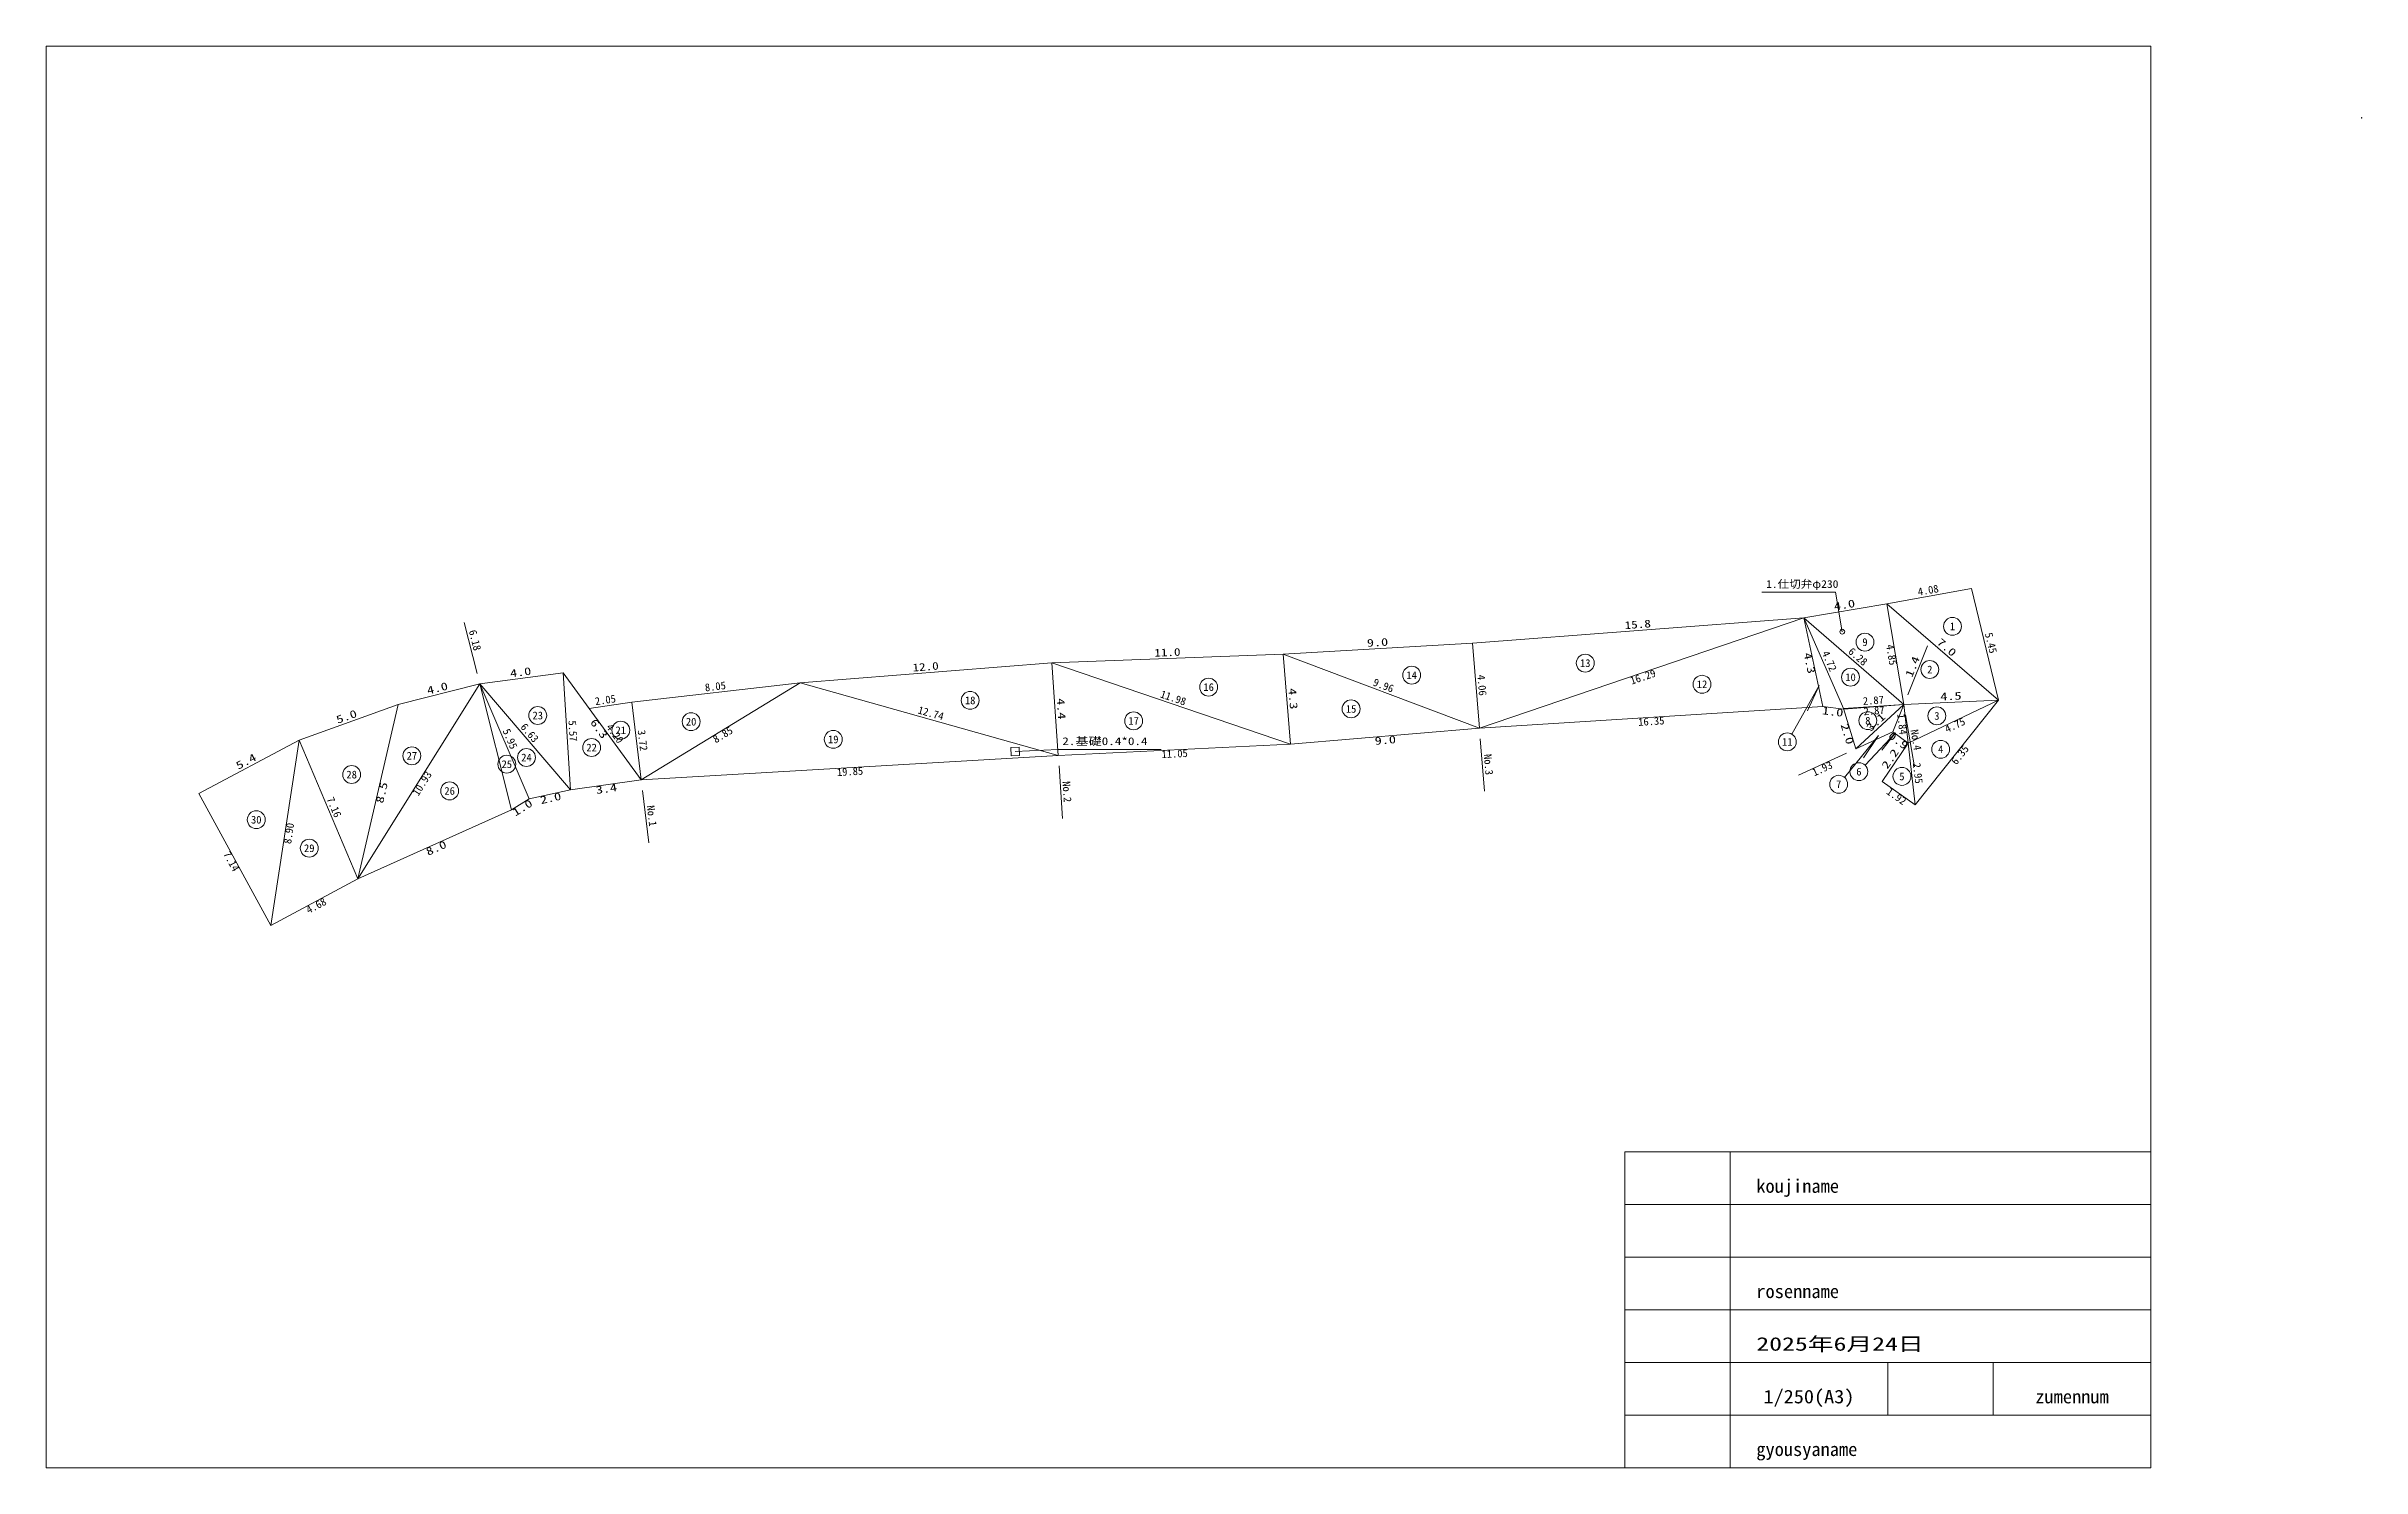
# Model space of a CAD drawing. Units: millimetres at full size. Extents: x 2500 to 112514, y 3375 to 70875.
import ezdxf
from ezdxf.enums import TextEntityAlignment as Align

# ---------------------------------------------------------------- set-up
doc = ezdxf.new("R2010")
doc.units = ezdxf.units.MM
doc.header["$LTSCALE"] = 100
doc.layers.add('通常', color=7, linetype='Continuous', lineweight=13)
doc.styles.add('ＭＳ ゴシック', font='')
doc.styles.get('ＭＳ ゴシック').set_extended_font_data('MS Gothic')

msp = doc.modelspace()

# ---------------------------------------------------------------- linework, layer by layer
at = {"layer": '通常'}
for p, q in [((2500, 70875), (102500, 70875)), ((2500, 3375), (2500, 70875)), ((102500, 3375), (102500, 70875)), ((112498.5, 67501), (112498.5, 67500)), ((112498.5, 67501), (112513.5, 67501)), ((112498.5, 67500), (112513.5, 67500)), ((112498.5, 67500), (112498.5, 67499)), ((112498.5, 67499), (112513.5, 67499)), ((112498.5, 67499), (112498.5, 67498)), ((112498.5, 67498), (112513.5, 67498)), ((112498.5, 67498), (112498.5, 67497)), ((112498.5, 67497), (112513.5, 67497)), ((112498.5, 67497), (112498.5, 67496)), ((112498.5, 67496), (112513.5, 67496)), ((112498.5, 67496), (112498.5, 67495)), ((112498.5, 67495), (112513.5, 67495)), ((112498.5, 67495), (112498.5, 67494)), ((112498.5, 67494), (112513.5, 67494)), ((112498.5, 67494), (112498.5, 67493)), ((112498.5, 67493), (112513.5, 67493)), ((112498.5, 67493), (112498.5, 67492)), ((112498.5, 67492), (112513.5, 67492)), ((112498.5, 67492), (112498.5, 67491)), ((112498.5, 67491), (112513.5, 67491)), ((112498.5, 67491), (112498.5, 67490)), ((112498.5, 67490), (112513.5, 67490)), ((112498.5, 67490), (112498.5, 67489)), ((112498.5, 67489), (112513.5, 67489)), ((112498.5, 67489), (112498.5, 67488)), ((112498.5, 67488), (112513.5, 67488)), ((112498.5, 67488), (112498.5, 67487)), ((112498.5, 67487), (112513.5, 67487)), ((112498.5, 67487), (112498.5, 67486)), ((112498.5, 67486), (112513.5, 67486)), ((112498.5, 67486), (112498.5, 67485)), ((112498.5, 67485), (112513.5, 67485)), ((112498.5, 67485), (112498.5, 67484)), ((112498.5, 67484), (112513.5, 67484)), ((112498.5, 67484), (112498.5, 67483)), ((112498.5, 67483), (112513.5, 67483)), ((112498.5, 67483), (112498.5, 67482)), ((112498.5, 67482), (112513.5, 67482)), ((112498.5, 67482), (112498.5, 67481)), ((112498.5, 67481), (112513.5, 67481)), ((112498.5, 67481), (112498.5, 67480)), ((112498.5, 67480), (112513.5, 67480)), ((112498.5, 67480), (112498.5, 67479)), ((112498.5, 67479), (112513.5, 67479)), ((112498.5, 67479), (112498.5, 67478)), ((112498.5, 67478), (112513.5, 67478)), ((112498.5, 67478), (112498.5, 67477)), ((112498.5, 67477), (112513.5, 67477)), ((112498.5, 67477), (112498.5, 67476)), ((112498.5, 67476), (112513.5, 67476)), ((112498.5, 67476), (112498.5, 67475)), ((112498.5, 67475), (112513.5, 67475)), ((112498.5, 67475), (112498.5, 67474)), ((112498.5, 67474), (112513.5, 67474)), ((112498.5, 67474), (112498.5, 67473)), ((112498.5, 67473), (112513.5, 67473)), ((112498.5, 67473), (112498.5, 67472)), ((112498.5, 67472), (112513.5, 67472)), ((112498.5, 67472), (112498.5, 67471)), ((112498.5, 67471), (112513.5, 67471)), ((112498.5, 67471), (112498.5, 67470)), ((112498.5, 67470), (112513.5, 67470)), ((112498.5, 67470), (112498.5, 67469)), ((112498.5, 67469), (112513.5, 67469)), ((112498.5, 67469), (112498.5, 67468)), ((112498.5, 67468), (112513.5, 67468)), ((112498.5, 67468), (112498.5, 67467)), ((112498.5, 67467), (112513.5, 67467)), ((112498.5, 67467), (112498.5, 67466)), ((112498.5, 67466), (112513.5, 67466)), ((112498.5, 67466), (112498.5, 67465)), ((112498.5, 67465), (112513.5, 67465)), ((112498.5, 67465), (112498.5, 67463)), ((112498.5, 67463), (112513.5, 67463)), ((112513.5, 67501), (112513.5, 67500)), ((112513.5, 67500), (112513.5, 67499)), ((112513.5, 67499), (112513.5, 67498)), ((112513.5, 67498), (112513.5, 67497)), ((112513.5, 67497), (112513.5, 67496)), ((112513.5, 67496), (112513.5, 67495)), ((112513.5, 67495), (112513.5, 67494)), ((112513.5, 67494), (112513.5, 67493)), ((112513.5, 67493), (112513.5, 67492)), ((112513.5, 67492), (112513.5, 67491)), ((112513.5, 67491), (112513.5, 67490)), ((112513.5, 67490), (112513.5, 67489)), ((112513.5, 67489), (112513.5, 67488)), ((112513.5, 67488), (112513.5, 67487)), ((112513.5, 67487), (112513.5, 67486)), ((112513.5, 67486), (112513.5, 67485)), ((112513.5, 67485), (112513.5, 67484)), ((112513.5, 67484), (112513.5, 67483)), ((112513.5, 67483), (112513.5, 67482)), ((112513.5, 67482), (112513.5, 67481)), ((112513.5, 67481), (112513.5, 67480)), ((112513.5, 67480), (112513.5, 67479)), ((112513.5, 67479), (112513.5, 67478)), ((112513.5, 67478), (112513.5, 67477)), ((112513.5, 67477), (112513.5, 67476)), ((112513.5, 67476), (112513.5, 67475)), ((112513.5, 67475), (112513.5, 67474)), ((112513.5, 67474), (112513.5, 67473)), ((112513.5, 67473), (112513.5, 67472)), ((112513.5, 67472), (112513.5, 67471)), ((112513.5, 67471), (112513.5, 67470)), ((112513.5, 67470), (112513.5, 67469)), ((112513.5, 67469), (112513.5, 67468)), ((112513.5, 67468), (112513.5, 67467)), ((112513.5, 67467), (112513.5, 67466)), ((112513.5, 67466), (112513.5, 67465)), ((112513.5, 67465), (112513.5, 67463)), ((89957.8, 44399.5), (93973.2, 45122.6)), ((93973.2, 45122.6), (95257.2, 39826)), ((86014.6, 43727.7), (89957.8, 44399.5)), ((95257.2, 39826), (89957.8, 44399.5)), ((89957.8, 44399.5), (95257.2, 39826)), ((90762.1, 39616.7), (89957.8, 44399.5)), ((89957.8, 44399.5), (90762.1, 39616.7)), ((22360.4, 43512.2), (22970.1, 41087.7)), ((70259.7, 42534.9), (86014.6, 43727.7)), ((70590.2, 38488.4), (86014.6, 43727.7)), ((86014.6, 43727.7), (70590.2, 38488.4)), ((90762.1, 39616.7), (86014.6, 43727.7)), ((86014.6, 43727.7), (90762.1, 39616.7)), ((87900.2, 39400.7), (86014.6, 43727.7)), ((86014.6, 43727.7), (87900.2, 39400.7)), ((86907.5, 39521.4), (86014.6, 43727.7)), ((86014.6, 43727.7), (86907.5, 39521.4)), ((50282.9, 41592.4), (61274.8, 42013.5)), ((61274.8, 42013.5), (70259.7, 42534.9)), ((70590.2, 38488.4), (61274.8, 42013.5)), ((61274.8, 42013.5), (70590.2, 38488.4)), ((61622.4, 37727.6), (61274.8, 42013.5)), ((61274.8, 42013.5), (61622.4, 37727.6)), ((70590.2, 38488.4), (70259.7, 42534.9)), ((70259.7, 42534.9), (70590.2, 38488.4)), ((90948.8, 40080.5), (91882.6, 42399.5)), ((23092, 40602.8), (27057.9, 41124)), ((27057.9, 41124), (30769.3, 36033.3)), ((27401.8, 35564.7), (27057.9, 41124)), ((27057.9, 41124), (27401.8, 35564.7)), ((38320, 40649.6), (50282.9, 41592.3)), ((61622.4, 37727.6), (50282.9, 41592.4)), ((50282.9, 41592.3), (61622.4, 37727.6)), ((50584.9, 37202.7), (50282.9, 41592.3)), ((50282.9, 41592.3), (50584.8, 37202.7)), ((14509.6, 37926.5), (19216.1, 39614.5)), ((17301, 31333), (23092, 40602.8)), ((23092, 40602.8), (17301, 31333)), ((17301, 31333), (19216.1, 39614.5)), ((19216.1, 39614.5), (17301, 31333)), ((19216.1, 39614.5), (23092, 40602.8)), ((27401.8, 35564.7), (23092, 40602.8)), ((23092, 40602.8), (27401.8, 35564.7)), ((25447.6, 35138.9), (23092, 40602.8)), ((23092, 40602.8), (25447.6, 35138.9)), ((24599.3, 34609.4), (23092, 40602.8)), ((23092, 40602.8), (24599.3, 34609.4)), ((28295.1, 39427.1), (30323.1, 39726.4)), ((30323.1, 39726.4), (38320, 40649.6)), ((30769.3, 36033.3), (30323.1, 39726.4)), ((30323.1, 39726.4), (30769.3, 36033.3)), ((30769.3, 36033.3), (38320, 40649.6)), ((38320, 40649.6), (30769.3, 36033.3)), ((50584.8, 37202.7), (38320, 40649.6)), ((38320, 40649.6), (50584.8, 37202.7)), ((87898.4, 39425.2), (90762.1, 39616.7)), ((90762.1, 39616.7), (87900.2, 39400.7)), ((88485, 37513.1), (90762.1, 39616.7)), ((90762.1, 39616.7), (88485, 37513.1)), ((90239.1, 38318), (90762.1, 39616.7)), ((90762.1, 39616.7), (90239.1, 38318)), ((95257.2, 39826), (90762.1, 39616.7)), ((90762.1, 39616.7), (95257.2, 39826)), ((90966.6, 37788.1), (90762.1, 39616.7)), ((90762.1, 39616.7), (90966.6, 37788.1)), ((95257.2, 39826), (90966.6, 37788.1)), ((90966.6, 37788.1), (95257.2, 39826)), ((95257.2, 39826), (91303.1, 34857.3)), ((30769.3, 36033.3), (28295.1, 39427.1)), ((86907.5, 39521.4), (70590.2, 38488.4)), ((87900.2, 39400.7), (86907.5, 39521.4)), ((88485, 37513.1), (87898.4, 39425.2)), ((9742.8, 35389.2), (14509.6, 37926.5)), ((13173.4, 29127.4), (14509.6, 37926.5)), ((14509.6, 37926.5), (13173.4, 29127.4)), ((17301, 31333), (14509.6, 37926.5)), ((14509.6, 37926.5), (17301, 31333)), ((61622.4, 37727.6), (50584.9, 37202.7)), ((70590.2, 38488.4), (61622.4, 37727.6)), ((90239.1, 38318), (88485, 37513.1)), ((89734.9, 35965.1), (90966.6, 37788.1)), ((90966.6, 37788.1), (90239.1, 38318)), ((91303.1, 34857.3), (90966.6, 37788.1)), ((90966.6, 37788.1), (91303.1, 34857.3)), ((50584.8, 37202.7), (30769.3, 36033.3)), ((85758.3, 36262), (88030.5, 37304.6)), ((13173.4, 29127.4), (9742.8, 35389.2)), ((27401.8, 35564.7), (25447.6, 35138.9)), ((30769.3, 36033.3), (27401.8, 35564.7)), ((91303.1, 34857.3), (89734.9, 35965.1)), ((24599.3, 34609.4), (17301, 31333)), ((25447.6, 35138.9), (24599.3, 34609.4)), ((17301, 31333), (13173.4, 29127.4)), ((77500, 18375), (102500, 18375)), ((77500, 3375), (77500, 18375)), ((82500, 3375), (82500, 18375)), ((77500, 15875), (102500, 15875)), ((77500, 13375), (102500, 13375)), ((77500, 10875), (102500, 10875)), ((77500, 8375), (102500, 8375)), ((90000, 5875), (90000, 8375)), ((95000, 5875), (95000, 8375)), ((77500, 5875), (102500, 5875)), ((2500, 3375), (102500, 3375))]:
    msp.add_line(p, q, dxfattribs=at)
at = {"layer": '通常', "color": 1}
for p, q in [((84013.9, 44945.6), (87513.9, 44945.6)), ((87832.7, 43074.9), (87513.9, 44945.6)), ((48324.6, 37572.3), (48723.9, 37595.8)), ((48348.2, 37172.9), (48324.6, 37572.3)), ((48536, 37384.4), (50571.6, 37481.4)), ((48747.5, 37196.5), (48723.9, 37595.8)), ((50571.6, 37481.4), (55471.6, 37481.4)), ((48348.2, 37172.9), (48747.5, 37196.5))]:
    msp.add_line(p, q, dxfattribs=at)
at = {"layer": '通常', "color": 5}
for p, q in [((86731.7, 40513.2), (85431.9, 38213.5)), ((86731.7, 40513.2), (86184.5, 39311.1)), ((90845, 39123.6), (91259.5, 36658.2)), ((70630.9, 37990.1), (70834.3, 35498.4)), ((89559.9, 38153.3), (87931.9, 36159.2)), ((89559.9, 38153.3), (88835.9, 37089.1)), ((90363.6, 38265.8), (88915.8, 36738.3)), ((90363.6, 38265.8), (89709, 37441.8)), ((50619.2, 36703.9), (50790.7, 34209.8)), ((30829.3, 35536.9), (31129.2, 33055))]:
    msp.add_line(p, q, dxfattribs=at)
at = {"layer": '通常', "color": 1}
msp.add_circle((87832.7, 43074.9), 115, dxfattribs=at)
at = {"layer": '通常', "color": 5}
for centre in [(88911.5, 42581.3), (93069.6, 43329.9), (75621.5, 41583.7), (57726.7, 40444.5), (67374.9, 41012.3), (81170.8, 40579.2), (88225.6, 40915), (91992.3, 41280.7), (46395.9, 39814.9), (64495.8, 39409.8), (25850.6, 39097.2), (29795.8, 38395.6), (33137.5, 38803.1), (54163.4, 38840.9), (89048.5, 38851.6), (92328.6, 39076.9), (19869.7, 37183.4), (25313.8, 37102.1), (28409.7, 37574), (39891.4, 37961.9), (85222.8, 37843.5), (92509, 37490.5), (17008.9, 36291.3), (24379.7, 36783.7), (88623.4, 36429.8), (90668.2, 36203.5), (21664.1, 35515.1), (87663.1, 35830), (12475.3, 34147.7), (14994.7, 32795.6)]:
    msp.add_circle(centre, 425, dxfattribs=at)

# ---------------------------------------------------------------- texts
at = {"layer": '通常', "style": 'ＭＳ ゴシック'}
for s, p in [('number', (112500, 67500)), ('(1)', (112500, 67469)), ('10', (112500, 67490)), ('11', (112500, 67489)), ('12', (112500, 67488)), ('13', (112500, 67487)), ('14', (112500, 67486)), ('15', (112500, 67485)), ('16', (112500, 67484)), ('17', (112500, 67483)), ('18', (112500, 67482)), ('19', (112500, 67481)), ('20', (112500, 67480)), ('21', (112500, 67479)), ('22', (112500, 67478)), ('23', (112500, 67477)), ('24', (112500, 67476)), ('25', (112500, 67475)), ('26', (112500, 67474)), ('27', (112500, 67473)), ('28', (112500, 67472)), ('29', (112500, 67471)), ('30', (112500, 67470)), ('1', (112500, 67499)), ('2', (112500, 67498)), ('3', (112500, 67497)), ('4', (112500, 67496)), ('5', (112500, 67495)), ('6', (112500, 67494)), ('7', (112500, 67493)), ('8', (112500, 67492)), ('9', (112500, 67491)), ('16.29', (112503, 67487)), ('11.98', (112503, 67483)), ('12.74', (112503, 67481)), ('10.93', (112503, 67473)), ('a(m)', (112503, 67500)), ('5.45', (112503, 67499)), ('4.75', (112503, 67496)), ('2.95', (112503, 67495)), ('1.84', (112503, 67494)), ('4.85', (112503, 67491)), ('6.28', (112503, 67490)), ('4.72', (112503, 67489)), ('4.06', (112503, 67486)), ('9.96', (112503, 67485)), ('8.85', (112503, 67480)), ('3.72', (112503, 67479)), ('5.57', (112503, 67477)), ('6.63', (112503, 67476)), ('5.95', (112503, 67475)), ('6.18', (112503, 67474)), ('7.16', (112503, 67471)), ('16.35', (112506, 67488)), ('11.98', (112506, 67484)), ('11.05', (112506, 67483)), ('12.74', (112506, 67482)), ('19.85', (112506, 67481)), ('b(m)', (112506, 67500)), ('4.75', (112506, 67497)), ('6.35', (112506, 67496)), ('1.92', (112506, 67495)), ('1.93', (112506, 67493)), ('6.28', (112506, 67491)), ('2.87', (112506, 67490)), ('4.06', (112506, 67487)), ('9.96', (112506, 67486)), ('3.72', (112506, 67480)), ('6.63', (112506, 67477)), ('7.16', (112506, 67472)), ('4.68', (112506, 67471)), ('7.14', (112506, 67470)), ('16.29', (112509, 67488)), ('10.93', (112509, 67474)), ('c(m)', (112509, 67500)), ('4.08', (112509, 67499)), ('4.85', (112509, 67498)), ('1.84', (112509, 67497)), ('2.95', (112509, 67496)), ('2.87', (112509, 67492)), ('4.72', (112509, 67490)), ('8.85', (112509, 67481)), ('8.05', (112509, 67480)), ('2.05', (112509, 67479)), ('5.57', (112509, 67478)), ('5.95', (112509, 67476)), ('6.18', (112509, 67475)), ('type(m2)', (112512, 67500)), ('418.76', (112512, 67469)), ('418.56', (112512, 67463)), ('10.83', (112512, 67498)), ('34.78', (112512, 67488)), ('32.07', (112512, 67487)), ('18.26', (112512, 67486)), ('19.35', (112512, 67485)), ('23.63', (112512, 67484)), ('41.32', (112512, 67481)), ('14.97', (112512, 67480)), ('11.11', (112512, 67477)), ('24.34', (112512, 67474)), ('17.87', (112512, 67472)), ('16.69', (112512, 67471)), ('19.28', (112512, 67470)), ('4.13', (112512, 67497)), ('6.63', (112512, 67496)), ('0.61', (112512, 67494)), ('0.93', (112512, 67493)), ('2.79', (112512, 67492)), ('2.03', (112512, 67489)), ('3.81', (112512, 67479)), ('9.44', (112512, 67478)), ('5.84', (112512, 67476)), ('2.94', (112512, 67475))]:
    msp.add_text(s, height=0.367, dxfattribs=at).set_placement(p, align=Align.BOTTOM_CENTER)
at = {"layer": '通常', "color": 1, "style": 'ＭＳ ゴシック'}
for s, p in [('仕切弁', (112500, 67467)), ('name', (112500, 67468)), ('基礎', (112500, 67466)), ('(2)', (112500, 67465)), ('a(m)', (112503, 67468)), ('0.23', (112503, 67467)), ('b(m)', (112506, 67468)), ('Circle', (112509, 67467)), ('Box', (112509, 67466)), ('pl', (112509, 67468)), ('type(m2)', (112512, 67468)), ('0.04', (112512, 67467)), ('0.16', (112512, 67466)), ('0.20', (112512, 67465))]:
    msp.add_text(s, height=0.367, dxfattribs=at).set_placement(p, align=Align.BOTTOM_CENTER)
at = {"layer": '通常', "style": 'ＭＳ ゴシック'}
for s, width, p in [('7.0', 1.35, (112503, 67498)), ('4.5', 1.35, (112503, 67497)), ('1.4', 1.35, (112503, 67493)), ('3.1', 1.35, (112503, 67492)), ('4.3', 1.35, (112503, 67488)), ('4.3', 1.35, (112503, 67484)), ('4.4', 1.35, (112503, 67482)), ('6.3', 1.35, (112503, 67478)), ('8.5', 1.35, (112503, 67472)), ('8.9', 1.35, (112503, 67470)), ('7.0', 1.35, (112506, 67499)), ('4.5', 1.35, (112506, 67498)), ('0.9', 1.35, (112506, 67494)), ('2.0', 1.35, (112506, 67492)), ('1.0', 1.35, (112506, 67489)), ('9.0', 1.35, (112506, 67485)), ('4.2', 1.35, (112506, 67479)), ('3.4', 1.35, (112506, 67478)), ('2.0', 1.35, (112506, 67476)), ('1.0', 1.35, (112506, 67475)), ('8.0', 1.35, (112506, 67474)), ('8.5', 1.35, (112506, 67473)), ('15.8', 1.25, (112509, 67487)), ('11.0', 1.25, (112509, 67484)), ('12.0', 1.25, (112509, 67482)), ('2.2', 1.35, (112509, 67495)), ('1.4', 1.35, (112509, 67494)), ('3.1', 1.35, (112509, 67493)), ('4.0', 1.35, (112509, 67491)), ('4.3', 1.35, (112509, 67489)), ('9.0', 1.35, (112509, 67486)), ('4.3', 1.35, (112509, 67485)), ('4.4', 1.35, (112509, 67483)), ('4.0', 1.35, (112509, 67477)), ('4.0', 1.35, (112509, 67473)), ('5.0', 1.35, (112509, 67472)), ('8.9', 1.35, (112509, 67471)), ('5.4', 1.35, (112509, 67470)), ('11.1', 1.25, (112512, 67499)), ('24.3', 1.25, (112512, 67483)), ('26.4', 1.25, (112512, 67482)), ('15.1', 1.25, (112512, 67473)), ('2.1', 1.35, (112512, 67495)), ('9.7', 1.35, (112512, 67491)), ('6.4', 1.35, (112512, 67490))]:
    msp.add_text(s, height=0.367, dxfattribs=dict(at, width=width)).set_placement(p, align=Align.BOTTOM_CENTER)
at = {"layer": '通常', "color": 1, "style": 'ＭＳ ゴシック', "width": 1.35}
for p in [(112503, 67466), (112506, 67466)]:
    msp.add_text('0.4', height=0.367, dxfattribs=at).set_placement(p, align=Align.BOTTOM_CENTER)
at = {"layer": '通常', "color": 1, "style": 'ＭＳ ゴシック'}
for s, width, p in [('1.仕切弁φ230', 1.1, (84213.9, 45045.6)), ('2.基礎0.4*0.4', 1.25, (50771.6, 37581.4))]:
    msp.add_text(s, height=366.6, dxfattribs=dict(at, width=width)).set_placement(p, align=Align.BOTTOM_LEFT)
at = {"layer": '通常', "style": 'ＭＳ ゴシック'}
for s, rotation, p in [('4.08', 10.209, (91965.5, 44761.1)), ('6.18', 284.116, (22589.9, 42599.6)), ('5.45', 283.626, (94615.2, 42474.3)), ('4.72', 293.546, (86957.4, 41564.2)), ('6.28', 319.109, (88388.3, 41672.2)), ('9.96', 339.272, (65932.5, 40251)), ('4.06', 274.668, (70424.9, 40511.7)), ('2.05', 8.396, (29106.3, 39546.8)), ('8.05', 6.585, (34321.5, 40188)), ('11.98', 341.18, (55952.6, 39660)), ('2.87', 3.826, (89330.2, 39520.9)), ('6.63', 310.544, (25246.9, 38083.7)), ('5.57', 273.539, (27229.9, 38344.3)), ('4.20', 306.094, (29284.8, 38069.6)), ('12.74', 344.303, (44452.4, 38926.2)), ('5.95', 293.322, (24269.8, 37870.9)), ('3.72', 276.89, (30546.2, 37879.9)), ('2.95', 276.551, (91134.9, 36322.7)), ('7.16', 292.946, (15905.3, 34629.8))]:
    msp.add_text(s, height=366.6, rotation=rotation, dxfattribs=at).set_placement(p, align=Align.BOTTOM_CENTER)
for s, rotation, width, p in [('4.0', 9.669, 1.35, (87986.2, 44063.6)), ('15.8', 4.329, 1.25, (78137.2, 43131.3)), ('11.0', 2.194, 1.25, (55778.9, 41802.9)), ('9.0', 3.321, 1.35, (65767.3, 42274.2)), ('1.4', 68.067, 1.35, (91441.8, 41304.9)), ('7.0', 319.205, 1.35, (92607.5, 42112.8)), ('4.0', 7.487, 1.35, (25075, 40863.4)), ('12.0', 4.506, 1.25, (44301.4, 41121)), ('4.0', 14.305, 1.35, (21154.1, 40108.7)), ('4.4', 273.935, 1.35, (50433.9, 39397.5)), ('4.3', 274.636, 1.35, (61448.6, 39870.5)), ('4.5', 2.667, 1.35, (93009.6, 39721.3)), ('5.0', 19.731, 1.35, (16862.8, 38770.5)), ('3.1', 42.732, 1.35, (89623.5, 38564.9)), ('2.2', 55.956, 1.35, (90350.8, 36876.6)), ('5.4', 28.025, 1.35, (12126.2, 36657.9))]:
    msp.add_text(s, height=366.6, rotation=rotation, dxfattribs=dict(at, width=width)).set_placement(p, align=Align.BOTTOM_CENTER)
at = {"layer": '通常', "color": 5, "style": 'ＭＳ ゴシック'}
for s, p in [('1', (93069.6, 43329.9)), ('9', (88911.5, 42581.3)), ('14', (67374.9, 41012.3)), ('13', (75621.5, 41583.7)), ('12', (81170.8, 40579.2)), ('10', (88225.6, 40915)), ('2', (91992.3, 41280.7)), ('18', (46395.9, 39814.9)), ('16', (57726.7, 40444.5)), ('23', (25850.6, 39097.2)), ('21', (29795.8, 38395.6)), ('20', (33137.5, 38803.1)), ('17', (54163.4, 38840.9)), ('15', (64495.8, 39409.8)), ('8', (89048.5, 38851.6)), ('3', (92328.6, 39076.9)), ('22', (28409.7, 37574)), ('19', (39891.4, 37961.9)), ('11', (85222.8, 37843.5)), ('4', (92509, 37490.5)), ('28', (17008.9, 36291.3)), ('27', (19869.7, 37183.4)), ('25', (24379.7, 36783.7)), ('24', (25313.8, 37102.1)), ('6', (88623.4, 36429.8)), ('5', (90668.2, 36203.5)), ('26', (21664.1, 35515.1)), ('7', (87663.1, 35830)), ('30', (12475.3, 34147.7)), ('29', (14994.7, 32795.6))]:
    msp.add_text(s, height=366.6, dxfattribs=at).set_placement(p, align=Align.MIDDLE_CENTER)
at = {"layer": '通常', "style": 'ＭＳ ゴシック', "width": 1.35}
for s, rotation, p in [('4.3', 281.984, (86461.1, 41624.5)), ('6.3', 306.094, (28913.6, 38578.7)), ('1.0', 353.065, (87403.8, 39461)), ('2.0', 287.054, (88250.4, 38277.9)), ('9.0', 4.849, (66106.3, 38108)), ('0.9', 323.928, (90602.9, 38053)), ('8.5', 76.979, (18258.5, 35473.8)), ('2.0', 12.289, (26424.7, 35351.8)), ('3.4', 7.923, (29085.6, 35799)), ('1.0', 31.972, (25023.5, 34874.2)), ('8.0', 24.177, (20950.2, 32971.2))]:
    msp.add_text(s, height=366.6, rotation=rotation, dxfattribs=at).set_placement(p, align=Align.TOP_CENTER)
at = {"layer": '通常', "style": 'ＭＳ ゴシック'}
for s, rotation, p in [('4.85', 279.545, (90359.9, 42008.1)), ('16.29', 18.761, (78302.4, 41108)), ('8.85', 31.441, (34544.7, 38341.4)), ('16.35', 3.622, (78748.8, 39004.9)), ('2.87', 4.316, (89331.1, 39508.7)), ('1.84', 276.382, (90864.3, 38702.3)), ('4.75', 25.407, (93111.9, 38807)), ('11.05', 2.722, (56103.6, 37465.2)), ('6.35', 51.488, (93280.1, 37341.7)), ('10.93', 58.006, (20196.5, 35967.9)), ('19.85', 3.377, (40677.1, 36618)), ('1.93', 24.647, (86806.7, 36743)), ('1.92', 324.762, (90519, 35411.2)), ('8.90', 81.365, (13841.5, 33526.9)), ('7.14', 298.716, (11458.1, 32258.3)), ('4.68', 28.118, (15237.2, 30230.2))]:
    msp.add_text(s, height=366.6, rotation=rotation, dxfattribs=at).set_placement(p, align=Align.TOP_CENTER)
at = {"layer": '通常', "color": 5, "style": 'ＭＳ ゴシック'}
for s, rotation, p in [('No.4', 279.545, (91052.2, 37890.9)), ('No.3', 274.669, (70732.6, 36744.2)), ('No.2', 273.935, (50704.9, 35456.8)), ('No.1', 276.89, (30979.3, 34295.9))]:
    msp.add_text(s, height=366.6, rotation=rotation, dxfattribs=at).set_placement(p, align=Align.BOTTOM_CENTER)
at = {"layer": '通常', "style": 'ＭＳ ゴシック'}
for s, p in [('koujiname', (83750, 16750)), ('rosenname', (83750, 11750)), ('gyousyaname', (83750, 4250))]:
    msp.add_text(s, height=641.5, dxfattribs=at).set_placement(p, align=Align.MIDDLE_LEFT)
at = {"layer": '通常', "style": 'ＭＳ ゴシック', "width": 1.4}
msp.add_text('2025年6月24日', height=641.5, dxfattribs=at).set_placement((83750, 9250), align=Align.MIDDLE_LEFT)
at = {"layer": '通常', "style": 'ＭＳ ゴシック', "width": 1.1}
msp.add_text('1/250(A3)', height=641.5, dxfattribs=at).set_placement((86250, 6750), align=Align.MIDDLE_CENTER)
at = {"layer": '通常', "style": 'ＭＳ ゴシック'}
msp.add_text('zumennum', height=641.5, dxfattribs=at).set_placement((98750, 6750), align=Align.MIDDLE_CENTER)

doc.saveas('drawing.dxf')
